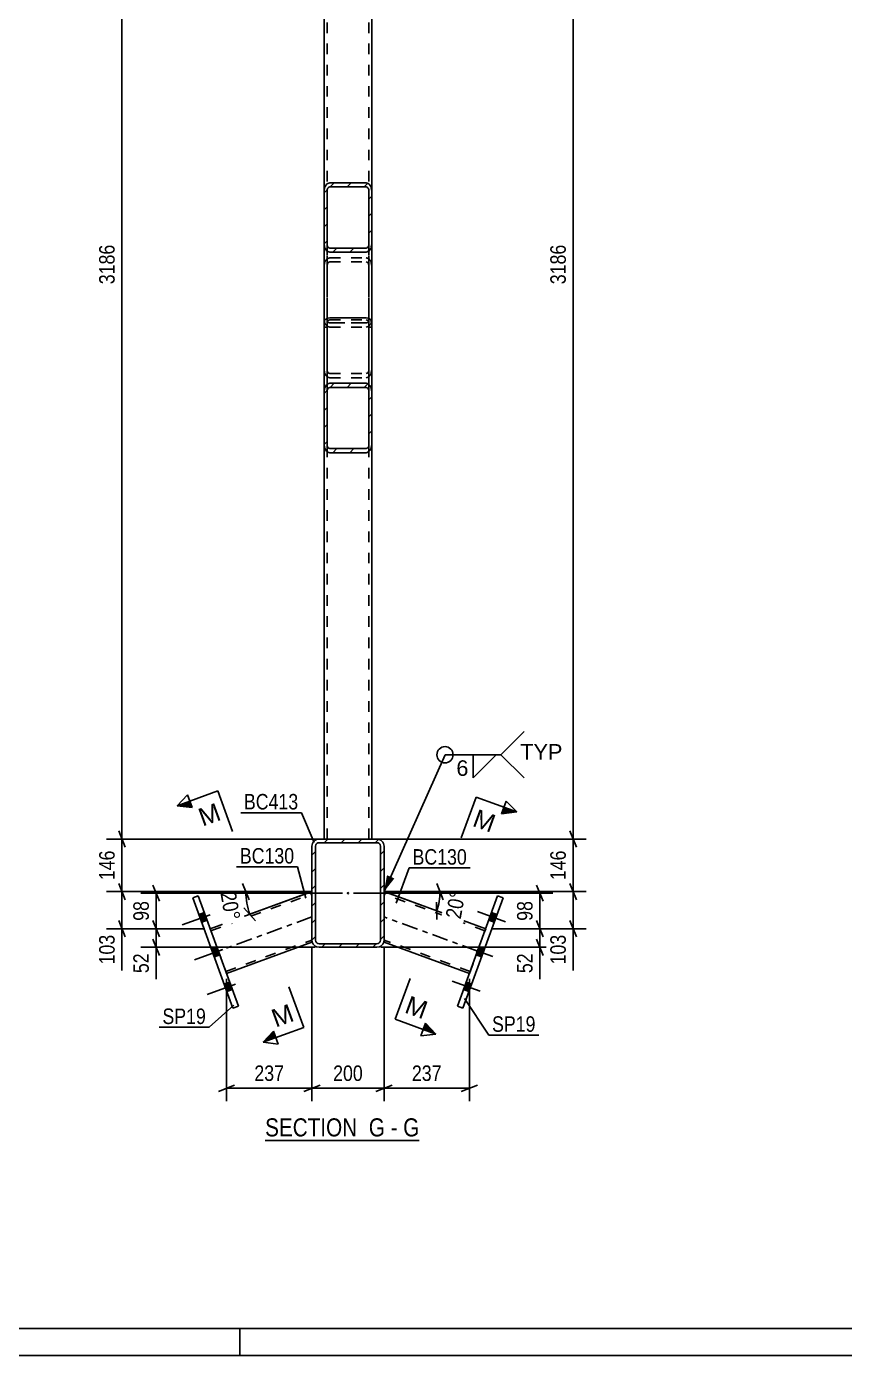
# Model space of a CAD drawing. Header units: millimetres. Extents: x -178 to 1011, y -683 to 158.
# Drawn here: x 341.6 to 492.8, y -683.1 to -437.5 of the extents above; entities that cross this region are included whole.
import ezdxf

# ---------------------------------------------------------------- set-up
doc = ezdxf.new("R2010")
doc.units = ezdxf.units.MM
doc.linetypes.add('DXK_LINE_DOT2', pattern=[3.9198, 1.9599, -1.9599])
doc.linetypes.add('DXK_LINE_DOT3', pattern=[5.9187, 2.979, -0.9799, 0.9799, -0.9799])
doc.styles.add('Arial', font='ARIAL.TTF', dxfattribs={"height": 0.2})
doc.styles.add('Arial Narrow', font='ARIALN.TTF', dxfattribs={"height": 0.2})

# ---------------------------------------------------------------- blocks, each defined once
blk = doc.blocks.new('Unknown-570387747-18 - 2879')
at = {"color": 6, "linetype": 'Continuous'}
blk.add_line((385.74, -643.35), (414.24, -643.35), dxfattribs=at)
at = {"color": 0, "linetype": 'Continuous'}
blk.add_wipeout([(403.85, -642.6), (403.85, -639.1), (385.74, -639.1), (385.74, -642.6)], dxfattribs=at)
at = {"color": 7, "linetype": 'Continuous', "style": 'Arial Narrow'}
blk.add_text('SECTION ', height=3.34, dxfattribs=at).set_placement((385.74, -642.6))
at = {"color": 0, "linetype": 'Continuous'}
blk.add_wipeout([(407.88, -642.6), (407.88, -639.1), (404.9, -639.1), (404.9, -642.6)], dxfattribs=at)
at = {"color": 7, "linetype": 'Continuous', "style": 'Arial Narrow'}
blk.add_text('G', height=3.34, dxfattribs=at).set_placement((404.9, -642.6))
at = {"color": 0, "linetype": 'Continuous'}
blk.add_wipeout([(410.21, -642.6), (410.21, -639.1), (408.93, -639.1), (408.93, -642.6)], dxfattribs=at)
blk.add_wipeout([(414.24, -642.6), (414.24, -639.1), (411.26, -639.1), (411.26, -642.6)], dxfattribs=at)
at = {"color": 7, "linetype": 'Continuous', "style": 'Arial Narrow'}
for s, p in [('G', (411.26, -642.6)), ('-', (408.93, -642.6))]:
    blk.add_text(s, height=3.34, dxfattribs=at).set_placement(p)
blk = doc.blocks.new('Unknown-570387747-1163')
at = {"color": 5, "linetype": 'Continuous'}
for p, q in [((-172.96, -678.07), (1006.04, -678.07)), ((381.04, -683.07), (381.04, -678.07)), ((-177.96, -683.07), (1011.04, -683.07))]:
    blk.add_line(p, q, dxfattribs=at)
blk = doc.blocks.new('Part-570387747-2903 - 2879')
at = {"color": 2, "linetype": 'Continuous'}
for p, q in [((372.39, -598.53), (373.39, -598.16)), ((372.39, -598.53), (379.8, -618.89)), ((380.8, -618.52), (373.39, -598.16)), ((379.8, -618.89), (380.8, -618.52))]:
    blk.add_line(p, q, dxfattribs=at)
blk = doc.blocks.new('Part-570387747-2905 - 2879')
at = {"linetype": 'Continuous'}
h = blk.add_hatch(dxfattribs=at)
h.set_pattern_fill('', scale=0.7, style=0, pattern_type=0)
h.set_pattern_definition([(45, (396.654, -477.6487), (-1.57154, 1.57154), [])])
h.paths.add_polyline_path([(396.65, -467.92), (396.65, -477.65), (396.74, -478.24), (396.97, -478.75), (397.31, -479.09), (397.72, -479.21), (404.39, -479.21), (404.8, -479.09), (405.14, -478.75), (405.37, -478.24), (405.45, -477.65), (405.45, -467.92), (405.37, -467.32), (405.14, -466.82), (404.8, -466.48), (404.39, -466.36), (397.72, -466.36), (397.31, -466.48), (396.97, -466.82), (396.74, -467.32)])
h.paths.add_polyline_path([(397.34, -467.37), (397.52, -467.2), (397.72, -467.14), (404.39, -467.14), (404.59, -467.2), (404.76, -467.37), (404.88, -467.62), (404.92, -467.92), (404.92, -477.65), (404.88, -477.95), (404.76, -478.2), (404.59, -478.37), (404.39, -478.43), (397.72, -478.43), (397.52, -478.37), (397.34, -478.2), (397.23, -477.95), (397.19, -477.65), (397.19, -467.92), (397.23, -467.62)])
at = {"color": 2, "linetype": 'Continuous'}
for p, q in [((397.72, -466.36), (397.31, -466.48)), ((397.72, -466.36), (404.39, -466.36)), ((404.8, -466.48), (404.39, -466.36)), ((396.74, -467.32), (396.65, -467.92)), ((396.65, -477.65), (396.65, -467.92)), ((397.19, -467.92), (397.23, -467.62)), ((397.19, -477.65), (397.19, -467.92)), ((397.52, -467.2), (397.72, -467.14)), ((397.72, -467.14), (404.39, -467.14)), ((404.39, -467.14), (404.59, -467.2)), ((404.88, -467.62), (404.92, -467.92)), ((404.92, -477.65), (404.92, -467.92)), ((405.45, -467.92), (405.37, -467.32)), ((405.45, -477.65), (405.45, -467.92)), ((396.65, -491.51), (396.65, -477.65)), ((396.65, -477.65), (396.74, -478.24)), ((397.23, -477.95), (397.19, -477.65)), ((397.72, -478.43), (397.52, -478.37)), ((397.72, -478.43), (404.39, -478.43)), ((404.59, -478.37), (404.39, -478.43)), ((404.92, -477.65), (404.88, -477.95)), ((405.37, -478.24), (405.45, -477.65)), ((405.45, -491.51), (405.45, -477.65)), ((397.31, -479.09), (397.72, -479.21)), ((397.72, -479.21), (404.39, -479.21)), ((404.39, -479.21), (404.8, -479.09)), ((396.71, -491.9), (396.65, -491.51)), ((405.45, -491.51), (405.4, -491.9))]:
    blk.add_line(p, q, dxfattribs=at)
at = {"color": 7, "linetype": 'DXK_LINE_DOT2'}
for p, q in [((396.65, -477.65), (396.65, -467.92)), ((397.19, -491.51), (397.19, -467.92)), ((404.92, -491.51), (404.92, -467.92)), ((405.45, -477.65), (405.45, -467.92)), ((396.65, -481.77), (396.74, -481.18)), ((397.31, -480.34), (397.72, -480.22)), ((397.72, -481), (397.52, -481.06)), ((397.72, -480.22), (404.39, -480.22)), ((397.72, -481), (404.39, -481)), ((404.39, -480.22), (404.8, -480.34)), ((404.59, -481.06), (404.39, -481)), ((405.37, -481.18), (405.45, -481.77)), ((397.23, -481.48), (397.19, -481.77)), ((404.92, -481.77), (404.88, -481.48)), ((396.74, -492.1), (396.71, -491.9)), ((397.19, -491.51), (397.23, -491.8)), ((397.72, -493.06), (397.31, -492.94)), ((397.52, -492.23), (397.72, -492.28)), ((397.72, -492.28), (404.39, -492.28)), ((397.72, -493.06), (404.39, -493.06)), ((404.39, -492.28), (404.59, -492.23)), ((404.8, -492.94), (404.39, -493.06)), ((404.88, -491.8), (404.92, -491.51)), ((405.4, -491.9), (405.37, -492.1))]:
    blk.add_line(p, q, dxfattribs=at)
at = {"color": 2, "linetype": 'Continuous'}
for centre, radius, start, end in [((398.11, -467.65), 1.42, 124.4664, 166.7051), ((403.99, -467.65), 1.42, 13.2949, 55.5336), ((397.92, -467.78), 0.709, 124.4664, 166.7051), ((404.19, -467.78), 0.709, 13.2949, 55.5336), ((398.11, -477.92), 1.42, 193.2949, 235.5336), ((397.92, -477.78), 0.709, 193.2949, 235.5336), ((404.19, -477.78), 0.709, 304.4664, 346.7051), ((403.99, -477.92), 1.42, 304.4664, 346.7051)]:
    blk.add_arc(centre, radius, start, end, dxfattribs=at)
at = {"color": 7, "linetype": 'DXK_LINE_DOT2'}
for centre, radius, start, end in [((398.11, -481.5), 1.42, 124.4664, 166.7051), ((397.92, -481.64), 0.709, 124.4664, 166.7051), ((404.19, -481.64), 0.709, 13.2949, 55.5336), ((403.99, -481.5), 1.42, 13.2949, 55.5336), ((398.11, -491.78), 1.42, 193.2949, 235.5336), ((397.92, -491.64), 0.709, 193.2949, 235.5336), ((404.19, -491.64), 0.709, 304.4664, 346.7051), ((403.99, -491.78), 1.42, 304.4664, 346.7051)]:
    blk.add_arc(centre, radius, start, end, dxfattribs=at)
blk = doc.blocks.new('Part-570387747-2946 - 2879')
at = {"linetype": 'Continuous'}
h = blk.add_hatch(dxfattribs=at)
h.set_pattern_fill('', scale=0.7, style=0, pattern_type=0)
h.set_pattern_definition([(45, (394.3874, -606.3191), (-1.57154, 1.57154), [])])
h.paths.add_polyline_path([(394.39, -588.99), (394.39, -606.32), (394.49, -606.83), (394.78, -607.26), (395.21, -607.55), (395.72, -607.65), (406.39, -607.65), (406.9, -607.55), (407.33, -607.26), (407.62, -606.83), (407.72, -606.32), (407.72, -588.99), (407.62, -588.48), (407.33, -588.04), (406.9, -587.75), (406.39, -587.65), (395.72, -587.65), (395.21, -587.75), (394.78, -588.04), (394.49, -588.48)])
h.paths.add_polyline_path([(395.25, -588.51), (395.47, -588.37), (395.72, -588.32), (406.39, -588.32), (406.64, -588.37), (406.86, -588.51), (407, -588.73), (407.05, -588.99), (407.05, -606.32), (407, -606.57), (406.86, -606.79), (406.64, -606.94), (406.39, -606.99), (395.72, -606.99), (395.47, -606.94), (395.25, -606.79), (395.1, -606.57), (395.05, -606.32), (395.05, -588.99), (395.1, -588.73)])
blk.add_hatch(color=30, dxfattribs=at).paths.add_polyline_path([(401.05, -597.75, -1), (401.05, -597.55, -1)])
at = {"color": 2, "linetype": 'Continuous'}
for p, q in [((394.49, -588.48), (394.39, -588.99)), ((394.39, -606.32), (394.39, -588.99)), ((395.05, -588.99), (395.1, -588.73)), ((395.05, -606.32), (395.05, -588.99)), ((395.72, -587.65), (395.21, -587.75)), ((395.47, -588.37), (395.72, -588.32)), ((395.72, -587.65), (406.39, -587.65)), ((395.72, -588.32), (406.39, -588.32)), ((406.9, -587.75), (406.39, -587.65)), ((406.39, -588.32), (406.64, -588.37)), ((407, -588.73), (407.05, -588.99)), ((407.05, -606.32), (407.05, -588.99)), ((407.72, -588.99), (407.62, -588.48)), ((407.72, -606.32), (407.72, -588.99)), ((394.39, -606.32), (394.49, -606.83)), ((395.1, -606.57), (395.05, -606.32)), ((407.05, -606.32), (407, -606.57)), ((407.62, -606.83), (407.72, -606.32)), ((395.21, -607.55), (395.72, -607.65)), ((395.72, -606.99), (395.47, -606.94)), ((395.72, -606.99), (406.39, -606.99)), ((395.72, -607.65), (406.39, -607.65)), ((406.64, -606.94), (406.39, -606.99)), ((406.39, -607.65), (406.9, -607.55))]:
    blk.add_line(p, q, dxfattribs=at)
at = {"color": 7, "linetype": 'DXK_LINE_DOT3'}
blk.add_line((401.05, -597.65), (401.05, -597.65), dxfattribs=at)
at = {"color": 30, "linetype": 'DXK_LINE_DOT3'}
blk.add_line((401.05, -597.65), (401.05, -597.65), dxfattribs=at)
at = {"color": 30, "linetype": 'Continuous'}
blk.add_circle((401.05, -597.65), 0.1, dxfattribs=at)
at = {"color": 2, "linetype": 'Continuous'}
for centre, radius, start, end in [((395.72, -588.99), 1.33, 112.5, 157.5), ((395.72, -588.99), 0.667, 112.5, 157.5), ((406.39, -588.99), 0.667, 22.5, 67.5), ((406.39, -588.99), 1.33, 22.5, 67.5), ((395.72, -606.32), 1.33, 202.5, 247.5), ((395.72, -606.32), 0.667, 202.5, 247.5), ((406.39, -606.32), 0.667, 292.5, 337.5), ((406.39, -606.32), 1.33, 292.5, 337.5)]:
    blk.add_arc(centre, radius, start, end, dxfattribs=at)
blk = doc.blocks.new('Part-570387747-2965 - 2879')
at = {"color": 7, "linetype": 'DXK_LINE_DOT2'}
for p, q in [((396.65, -491.51), (396.65, -470.88)), ((397.19, -491.51), (397.19, -470.88)), ((404.92, -491.51), (404.92, -470.88)), ((405.45, -491.51), (405.45, -470.88)), ((396.74, -481.18), (396.65, -481.77)), ((397.52, -480.28), (397.31, -480.34)), ((397.72, -480.22), (397.52, -480.28)), ((397.52, -481.06), (397.72, -481)), ((397.72, -480.22), (404.39, -480.22)), ((397.72, -481), (404.39, -481)), ((404.76, -480.33), (404.39, -480.22)), ((404.39, -481), (404.59, -481.06)), ((404.8, -480.34), (404.76, -480.33)), ((405.45, -481.77), (405.37, -481.18)), ((397.19, -481.77), (397.23, -481.48)), ((404.88, -481.48), (404.92, -481.77)), ((396.65, -491.51), (396.74, -492.1)), ((397.23, -491.8), (397.19, -491.51)), ((397.31, -492.94), (397.52, -493)), ((397.72, -492.28), (397.52, -492.23)), ((397.52, -493), (397.72, -493.06)), ((404.39, -492.28), (397.72, -492.28)), ((397.72, -493.06), (404.39, -493.06)), ((404.59, -492.23), (404.39, -492.28)), ((404.39, -493.06), (404.76, -492.95)), ((404.76, -492.95), (404.8, -492.94)), ((404.92, -491.51), (404.88, -491.8)), ((405.37, -492.1), (405.45, -491.51))]:
    blk.add_line(p, q, dxfattribs=at)
for centre, radius, start, end in [((398.11, -481.5), 1.42, 124.4664, 166.7051), ((397.92, -481.64), 0.709, 124.4664, 166.7051), ((404.19, -481.64), 0.709, 13.2949, 55.5336), ((403.99, -481.5), 1.42, 13.2949, 55.5336), ((398.11, -491.78), 1.42, 193.2949, 235.5336), ((397.92, -491.64), 0.709, 193.2949, 235.5336), ((404.19, -491.64), 0.709, 304.4664, 346.7051), ((403.99, -491.78), 1.42, 304.4664, 346.7051)]:
    blk.add_arc(centre, radius, start, end, dxfattribs=at)
blk = doc.blocks.new('Part-570387747-2966 - 2879')
at = {"color": 7, "linetype": 'DXK_LINE_DOT2'}
for p, q in [((396.74, -491.8), (396.65, -492.1)), ((396.65, -511.76), (396.65, -492.1)), ((396.65, -493.06), (397.19, -493.06)), ((396.97, -491.55), (396.74, -491.8)), ((397.31, -491.38), (396.97, -491.55)), ((397.19, -492.1), (397.23, -491.95)), ((397.19, -511.76), (397.19, -492.1)), ((397.23, -491.95), (397.34, -491.82)), ((397.72, -491.32), (397.31, -491.38)), ((397.34, -491.82), (397.52, -491.74)), ((397.52, -491.74), (397.72, -491.71)), ((397.72, -491.32), (404.39, -491.32)), ((397.72, -491.71), (404.39, -491.71)), ((404.8, -491.38), (404.39, -491.32)), ((404.39, -491.71), (404.59, -491.74)), ((404.59, -491.74), (404.76, -491.82)), ((404.76, -491.82), (404.88, -491.95)), ((405.14, -491.55), (404.8, -491.38)), ((404.88, -491.95), (404.92, -492.1)), ((404.92, -511.76), (404.92, -492.1)), ((405.45, -493.06), (404.92, -493.06)), ((405.37, -491.8), (405.14, -491.55)), ((405.45, -492.1), (405.37, -491.8)), ((405.45, -511.76), (405.45, -492.1)), ((396.65, -500.86), (396.74, -501.46)), ((397.23, -501.16), (397.19, -500.86)), ((404.92, -500.86), (404.88, -501.16)), ((405.37, -501.46), (405.45, -500.86)), ((397.31, -502.3), (397.52, -502.36)), ((397.72, -501.64), (397.52, -501.58)), ((397.52, -502.36), (397.72, -502.42)), ((397.72, -501.64), (404.39, -501.64)), ((397.72, -502.42), (404.39, -502.42)), ((404.59, -501.58), (404.39, -501.64)), ((404.39, -502.42), (404.76, -502.31)), ((404.76, -502.31), (404.8, -502.3))]:
    blk.add_line(p, q, dxfattribs=at)
for centre, radius, start, end in [((398.11, -501.13), 1.42, 193.2949, 235.5336), ((397.92, -501), 0.709, 193.2949, 235.5336), ((404.19, -501), 0.709, 304.4664, 346.7051), ((403.99, -501.13), 1.42, 304.4664, 346.7051)]:
    blk.add_arc(centre, radius, start, end, dxfattribs=at)
blk = doc.blocks.new('Part-570387747-3128 - 2879')
at = {"color": 2, "linetype": 'Continuous'}
for p, q in [((396.65, -467.92), (396.65, -394.99)), ((405.45, -467.92), (405.45, -394.99)), ((396.65, -492.1), (396.65, -491.51)), ((405.45, -492.1), (405.45, -491.51)), ((396.65, -587.65), (396.65, -514.72)), ((405.45, -587.65), (405.45, -514.72))]:
    blk.add_line(p, q, dxfattribs=at)
at = {"color": 7, "linetype": 'DXK_LINE_DOT2'}
for p, q in [((396.65, -394.99), (405.45, -394.99)), ((397.19, -587.65), (397.19, -394.99)), ((404.92, -587.65), (404.92, -394.99)), ((396.65, -491.51), (396.65, -467.92)), ((405.45, -491.51), (405.45, -467.92)), ((396.65, -514.72), (396.65, -492.1)), ((405.45, -514.72), (405.45, -492.1)), ((396.65, -587.65), (405.45, -587.65))]:
    blk.add_line(p, q, dxfattribs=at)
blk = doc.blocks.new('Part-570387747-2981 - 2879')
at = {"linetype": 'Continuous'}
h = blk.add_hatch(dxfattribs=at)
h.set_pattern_fill('', scale=0.7, style=0, pattern_type=0)
h.set_pattern_definition([(45, (396.654, -514.721), (-1.57154, 1.57154), [])])
h.paths.add_polyline_path([(396.65, -504.99), (396.65, -514.72), (396.74, -515.32), (396.97, -515.82), (397.31, -516.16), (397.72, -516.28), (404.39, -516.28), (404.8, -516.16), (405.14, -515.82), (405.37, -515.32), (405.45, -514.72), (405.45, -504.99), (405.37, -504.39), (405.14, -503.89), (404.8, -503.55), (404.39, -503.43), (397.72, -503.43), (397.31, -503.55), (396.97, -503.89), (396.74, -504.39)])
h.paths.add_polyline_path([(397.34, -504.44), (397.52, -504.27), (397.72, -504.21), (404.39, -504.21), (404.59, -504.27), (404.76, -504.44), (404.88, -504.69), (404.92, -504.99), (404.92, -514.72), (404.88, -515.02), (404.76, -515.27), (404.59, -515.44), (404.39, -515.5), (397.72, -515.5), (397.52, -515.44), (397.34, -515.27), (397.23, -515.02), (397.19, -514.72), (397.19, -504.99), (397.23, -504.69)])
at = {"color": 2, "linetype": 'Continuous'}
for p, q in [((396.65, -492.1), (396.74, -491.8)), ((396.65, -504.99), (396.65, -492.1)), ((396.74, -491.8), (396.97, -491.55)), ((396.97, -491.55), (397.31, -491.38)), ((397.31, -491.38), (397.72, -491.32)), ((397.72, -491.32), (404.39, -491.32)), ((404.39, -491.32), (404.8, -491.38)), ((404.8, -491.38), (405.14, -491.55)), ((405.14, -491.55), (405.37, -491.8)), ((405.37, -491.8), (405.45, -492.1)), ((405.45, -504.99), (405.45, -492.1)), ((396.74, -504.39), (396.65, -504.99)), ((396.65, -514.72), (396.65, -504.99)), ((397.19, -504.99), (397.23, -504.69)), ((397.19, -514.72), (397.19, -504.99)), ((397.72, -503.43), (397.31, -503.55)), ((397.52, -504.27), (397.72, -504.21)), ((397.72, -503.43), (404.39, -503.43)), ((397.72, -504.21), (404.39, -504.21)), ((404.8, -503.55), (404.39, -503.43)), ((404.39, -504.21), (404.59, -504.27)), ((404.88, -504.69), (404.92, -504.99)), ((404.92, -514.72), (404.92, -504.99)), ((405.45, -504.99), (405.37, -504.39)), ((405.45, -514.72), (405.45, -504.99)), ((396.65, -514.72), (396.74, -515.32)), ((397.23, -515.02), (397.19, -514.72)), ((397.72, -515.5), (397.52, -515.44)), ((397.72, -515.5), (404.39, -515.5)), ((404.59, -515.44), (404.39, -515.5)), ((404.92, -514.72), (404.88, -515.02)), ((405.37, -515.32), (405.45, -514.72)), ((397.31, -516.16), (397.72, -516.28)), ((397.72, -516.28), (404.39, -516.28)), ((404.39, -516.28), (404.8, -516.16))]:
    blk.add_line(p, q, dxfattribs=at)
at = {"color": 7, "linetype": 'DXK_LINE_DOT2'}
for p, q in [((396.65, -493.06), (397.19, -493.06)), ((397.23, -491.95), (397.19, -492.1)), ((397.19, -514.72), (397.19, -492.1)), ((397.34, -491.82), (397.23, -491.95)), ((397.52, -491.74), (397.34, -491.82)), ((397.72, -491.71), (397.52, -491.74)), ((397.72, -491.71), (404.39, -491.71)), ((404.59, -491.74), (404.39, -491.71)), ((404.76, -491.82), (404.59, -491.74)), ((404.88, -491.95), (404.76, -491.82)), ((404.92, -492.1), (404.88, -491.95)), ((404.92, -514.72), (404.92, -492.1)), ((404.92, -493.06), (405.45, -493.06)), ((396.74, -501.46), (396.65, -500.86)), ((397.19, -500.86), (397.23, -501.16)), ((404.88, -501.16), (404.92, -500.86)), ((405.45, -500.86), (405.37, -501.46)), ((397.72, -502.42), (397.31, -502.3)), ((397.52, -501.58), (397.72, -501.64)), ((397.72, -501.64), (404.39, -501.64)), ((397.72, -502.42), (404.39, -502.42)), ((404.39, -501.64), (404.59, -501.58)), ((404.8, -502.3), (404.39, -502.42)), ((396.65, -514.72), (396.65, -504.99)), ((405.45, -514.72), (405.45, -504.99))]:
    blk.add_line(p, q, dxfattribs=at)
for centre, radius, start, end in [((398.11, -501.13), 1.42, 193.2949, 235.5336), ((397.92, -501), 0.709, 193.2949, 235.5336), ((404.19, -501), 0.709, 304.4664, 346.7051), ((403.99, -501.13), 1.42, 304.4664, 346.7051)]:
    blk.add_arc(centre, radius, start, end, dxfattribs=at)
at = {"color": 2, "linetype": 'Continuous'}
for centre, radius, start, end in [((398.11, -504.72), 1.42, 124.4664, 166.7051), ((397.92, -504.85), 0.709, 124.4664, 166.7051), ((404.19, -504.85), 0.709, 13.2949, 55.5336), ((403.99, -504.72), 1.42, 13.2949, 55.5336), ((398.11, -514.99), 1.42, 193.2949, 235.5336), ((397.92, -514.86), 0.709, 193.2949, 235.5336), ((404.19, -514.86), 0.709, 304.4664, 346.7051), ((403.99, -514.99), 1.42, 304.4664, 346.7051)]:
    blk.add_arc(centre, radius, start, end, dxfattribs=at)
blk = doc.blocks.new('Part-570387747-3094 - 2879')
at = {"color": 2, "linetype": 'Continuous'}
for p, q in [((421.3, -618.52), (428.71, -598.16)), ((422.31, -618.89), (429.72, -598.53)), ((429.72, -598.53), (428.71, -598.16)), ((422.31, -618.89), (421.3, -618.52))]:
    blk.add_line(p, q, dxfattribs=at)
blk = doc.blocks.new('Part-570387747-3068 - 2879')
at = {"color": 2, "linetype": 'Continuous'}
for p, q in [((375.59, -604.21), (394.39, -597.37)), ((394.39, -606.73), (394.39, -606.32)), ((378.6, -612.48), (394.39, -606.73))]:
    blk.add_line(p, q, dxfattribs=at)
at = {"color": 7, "linetype": 'DXK_LINE_DOT2'}
for p, q in [((375.73, -604.59), (394.39, -597.79)), ((394.39, -606.32), (394.39, -597.37)), ((375.59, -604.21), (378.6, -612.48)), ((378.47, -612.1), (394.39, -606.31))]:
    blk.add_line(p, q, dxfattribs=at)
at = {"color": 7, "linetype": 'DXK_LINE_DOT3'}
blk.add_line((394.39, -602.05), (377.1, -608.34), dxfattribs=at)
blk = doc.blocks.new('Part-570387747-3073 - 2879')
at = {"color": 2, "linetype": 'Continuous'}
for p, q in [((426.51, -604.21), (407.72, -597.37)), ((407.72, -606.67), (407.72, -606.32)), ((407.72, -606.67), (407.72, -606.73)), ((407.72, -606.73), (423.5, -612.48))]:
    blk.add_line(p, q, dxfattribs=at)
at = {"color": 7, "linetype": 'DXK_LINE_DOT2'}
for p, q in [((407.72, -597.43), (407.72, -597.37)), ((407.72, -606.32), (407.72, -597.37)), ((426.38, -604.59), (407.72, -597.79)), ((423.64, -612.1), (407.72, -606.31)), ((423.5, -612.48), (426.51, -604.21))]:
    blk.add_line(p, q, dxfattribs=at)
at = {"color": 7, "linetype": 'DXK_LINE_DOT3'}
blk.add_line((425.01, -608.34), (407.72, -602.05), dxfattribs=at)
blk = doc.blocks.new('Bolt-570387747-3089 - 2879')
at = {"linetype": 'Continuous'}
for points in [[(375.01, -602.61), (374.51, -601.23), (373.51, -601.6), (374.01, -602.98)], [(375.01, -602.61), (374.51, -601.23), (373.51, -601.6), (374.01, -602.98)], [(375.01, -602.61), (374.51, -601.23), (373.51, -601.6), (374.01, -602.98)], [(377.35, -609.03), (376.85, -607.66), (375.85, -608.02), (376.35, -609.4)], [(377.35, -609.03), (376.85, -607.66), (375.85, -608.02), (376.35, -609.4)], [(379.69, -615.45), (379.18, -614.08), (378.18, -614.44), (378.68, -615.82)], [(379.69, -615.45), (379.18, -614.08), (378.18, -614.44), (378.68, -615.82)], [(379.69, -615.45), (379.18, -614.08), (378.18, -614.44), (378.68, -615.82)]]:
    blk.add_hatch(color=1, dxfattribs=at).paths.add_polyline_path(points)
at = {"color": 1, "linetype": 'Continuous'}
for p, q in [((375.58, -601.63), (370.38, -603.52)), ((375.58, -601.63), (370.38, -603.52)), ((375.58, -601.63), (370.38, -603.52)), ((374.51, -601.23), (373.51, -601.6)), ((374.51, -601.23), (373.51, -601.6)), ((374.51, -601.23), (373.51, -601.6)), ((375.01, -602.61), (374.01, -602.98)), ((375.01, -602.61), (374.01, -602.98)), ((375.01, -602.61), (374.01, -602.98)), ((377.91, -608.05), (372.71, -609.94)), ((377.91, -608.05), (372.71, -609.94)), ((376.85, -607.66), (375.85, -608.02)), ((376.85, -607.66), (375.85, -608.02)), ((377.35, -609.03), (376.35, -609.4)), ((377.35, -609.03), (376.35, -609.4)), ((380.25, -614.47), (375.05, -616.36)), ((380.25, -614.47), (375.05, -616.36)), ((380.25, -614.47), (375.05, -616.36)), ((379.18, -614.08), (378.18, -614.44)), ((379.18, -614.08), (378.18, -614.44)), ((379.18, -614.08), (378.18, -614.44)), ((379.69, -615.45), (378.68, -615.82)), ((379.69, -615.45), (378.68, -615.82)), ((379.69, -615.45), (378.68, -615.82))]:
    blk.add_line(p, q, dxfattribs=at)
blk = doc.blocks.new('Bolt-570387747-3095 - 2879')
at = {"linetype": 'Continuous'}
for points in [[(428.1, -602.98), (428.6, -601.6), (427.6, -601.23), (427.1, -602.61)], [(428.1, -602.98), (428.6, -601.6), (427.6, -601.23), (427.1, -602.61)], [(428.1, -602.98), (428.6, -601.6), (427.6, -601.23), (427.1, -602.61)], [(425.76, -609.4), (426.26, -608.02), (425.26, -607.65), (424.76, -609.03)], [(425.76, -609.4), (426.26, -608.02), (425.26, -607.65), (424.76, -609.03)], [(423.42, -615.82), (423.93, -614.44), (422.92, -614.08), (422.42, -615.45)], [(423.42, -615.82), (423.93, -614.44), (422.92, -614.08), (422.42, -615.45)], [(423.42, -615.82), (423.93, -614.44), (422.92, -614.08), (422.42, -615.45)]]:
    blk.add_hatch(color=1, dxfattribs=at).paths.add_polyline_path(points)
at = {"color": 1, "linetype": 'Continuous'}
for p, q in [((430.17, -602.95), (424.97, -601.06)), ((430.17, -602.95), (424.97, -601.06)), ((430.17, -602.95), (424.97, -601.06)), ((428.6, -601.6), (427.6, -601.23)), ((428.6, -601.6), (427.6, -601.23)), ((428.6, -601.6), (427.6, -601.23)), ((428.1, -602.98), (427.1, -602.61)), ((428.1, -602.98), (427.1, -602.61)), ((428.1, -602.98), (427.1, -602.61)), ((427.83, -609.37), (422.63, -607.48)), ((427.83, -609.37), (422.63, -607.48)), ((426.26, -608.02), (425.26, -607.65)), ((426.26, -608.02), (425.26, -607.65)), ((425.76, -609.4), (424.76, -609.03)), ((425.76, -609.4), (424.76, -609.03)), ((425.49, -615.79), (420.29, -613.9)), ((425.49, -615.79), (420.29, -613.9)), ((425.49, -615.79), (420.29, -613.9)), ((423.42, -615.82), (422.42, -615.45)), ((423.42, -615.82), (422.42, -615.45)), ((423.42, -615.82), (422.42, -615.45)), ((423.93, -614.44), (422.92, -614.08)), ((423.93, -614.44), (422.92, -614.08)), ((423.93, -614.44), (422.92, -614.08))]:
    blk.add_line(p, q, dxfattribs=at)
blk = doc.blocks.new('StraightDimension-570387747-3521 - 2879')
at = {"color": 7, "linetype": 'Continuous'}
for p, q in [((358.67, -595.87), (359.87, -598.87)), ((393.39, -597.37), (356.42, -597.37)), ((359.27, -604.21), (359.27, -597.37)), ((359.87, -605.71), (358.67, -602.71)), ((374.59, -604.21), (356.42, -604.21))]:
    blk.add_line(p, q, dxfattribs=at)
at = {"color": 0}
blk.add_wipeout([(358.52, -604.73), (354.32, -604.73), (354.32, -611.42), (358.52, -611.42)], dxfattribs=at)
at = {"color": 7, "linetype": 'Continuous'}
blk.add_line((359.27, -604.21), (359.27, -611.94), dxfattribs=at)
blk.add_line((359.27, -604.21), (359.27, -611.94), dxfattribs=at)
at = {"color": 3, "style": 'Arial Narrow'}
blk.add_text('103', height=2.863, rotation=90.0002, dxfattribs=at).set_placement((357.92, -610.82))
blk = doc.blocks.new('AngleDimension-570387747-3294 - 2879')
at = {"color": 7, "linetype": 'Continuous'}
for p, q in [((417.47, -595.87), (418.67, -598.87)), ((418.07, -597.37), (407.72, -597.37)), ((417.45, -600.91), (407.72, -597.37)), ((408.66, -597.71), (417.45, -600.91)), ((417.5, -602.52), (417.4, -599.29))]:
    blk.add_line(p, q, dxfattribs=at)
blk.add_arc((407.72, -597.37), 10.35, 340.0001, 0, dxfattribs=at)
at = {"color": 0}
blk.add_wipeout([(423.5, -596.87), (419.36, -596.14), (418.24, -602.5), (422.37, -603.23)], dxfattribs=at)
at = {"color": 3, "style": 'Arial Narrow'}
blk.add_text('20°', height=2.863, rotation=80.0021, dxfattribs=at).set_placement((421.89, -602.54))
blk = doc.blocks.new('AngleDimension-570387747-3309 - 2879')
at = {"color": 7, "linetype": 'Continuous'}
for p, q in [((381.57, -595.87), (382.77, -598.87)), ((382.17, -597.37), (394.39, -597.37)), ((382.91, -601.55), (394.39, -597.37)), ((393.45, -597.71), (382.91, -601.55)), ((383.99, -602.75), (381.83, -600.34))]:
    blk.add_line(p, q, dxfattribs=at)
blk.add_arc((394.39, -597.37), 12.21, 180, 200, dxfattribs=at)
at = {"color": 0}
blk.add_wipeout([(377.9, -603.56), (382.03, -602.83), (380.91, -596.47), (376.78, -597.2)], dxfattribs=at)
at = {"color": 3, "style": 'Arial Narrow'}
blk.add_text('20°', height=2.863, rotation=-80.0021, dxfattribs=at).set_placement((377.47, -597.68))
blk = doc.blocks.new('StraightDimension-570387747-3323 - 2879')
at = {"color": 7, "linetype": 'Continuous'}
for p, q in [((435.92, -602.71), (437.12, -605.71)), ((427.51, -604.21), (438.92, -604.21)), ((437.12, -609.15), (435.92, -606.15)), ((436.52, -607.65), (436.52, -604.21)), ((407.12, -607.65), (438.92, -607.65))]:
    blk.add_line(p, q, dxfattribs=at)
at = {"color": 0}
blk.add_wipeout([(435.77, -608.18), (431.57, -608.18), (431.57, -613.03), (435.77, -613.03)], dxfattribs=at)
at = {"color": 7, "linetype": 'Continuous'}
blk.add_line((436.52, -607.65), (436.52, -613.56), dxfattribs=at)
blk.add_line((436.52, -607.65), (436.52, -613.56), dxfattribs=at)
at = {"color": 3, "style": 'Arial Narrow'}
blk.add_text('52', height=2.863, rotation=90.0002, dxfattribs=at).set_placement((435.17, -612.43))
blk = doc.blocks.new('StraightDimension-570387747-3333 - 2879')
at = {"color": 7, "linetype": 'Continuous'}
for p, q in [((435.92, -596.15), (437.12, -599.15)), ((402.05, -597.65), (438.92, -597.65)), ((436.52, -604.21), (436.52, -597.65)), ((437.12, -605.71), (435.92, -602.71)), ((427.51, -604.21), (438.92, -604.21))]:
    blk.add_line(p, q, dxfattribs=at)
at = {"color": 0}
blk.add_wipeout([(435.77, -598.5), (431.57, -598.5), (431.57, -603.36), (435.77, -603.36)], dxfattribs=at)
at = {"color": 3, "style": 'Arial Narrow'}
blk.add_text('98', height=2.863, rotation=90.0002, dxfattribs=at).set_placement((435.17, -602.76))
blk = doc.blocks.new('StraightDimension-570387747-3351 - 2879')
at = {"color": 7, "linetype": 'Continuous'}
for p, q in [((364.99, -602.71), (366.19, -605.71)), ((374.59, -604.21), (362.74, -604.21)), ((366.19, -609.15), (364.99, -606.15)), ((365.59, -607.65), (365.59, -604.21)), ((394.99, -607.65), (362.74, -607.65))]:
    blk.add_line(p, q, dxfattribs=at)
at = {"color": 0}
blk.add_wipeout([(364.84, -608.18), (360.64, -608.18), (360.64, -613.03), (364.84, -613.03)], dxfattribs=at)
at = {"color": 7, "linetype": 'Continuous'}
blk.add_line((365.59, -607.65), (365.59, -613.56), dxfattribs=at)
blk.add_line((365.59, -607.65), (365.59, -613.56), dxfattribs=at)
at = {"color": 3, "style": 'Arial Narrow'}
blk.add_text('52', height=2.863, rotation=90.0002, dxfattribs=at).set_placement((364.24, -612.43))
blk = doc.blocks.new('StraightDimension-570387747-3361 - 2879')
at = {"color": 7, "linetype": 'Continuous'}
for p, q in [((364.99, -596.15), (366.19, -599.15)), ((400.05, -597.65), (362.74, -597.65)), ((365.59, -604.21), (365.59, -597.65)), ((366.19, -605.71), (364.99, -602.71)), ((374.59, -604.21), (362.74, -604.21))]:
    blk.add_line(p, q, dxfattribs=at)
at = {"color": 0}
blk.add_wipeout([(364.84, -598.5), (360.64, -598.5), (360.64, -603.36), (364.84, -603.36)], dxfattribs=at)
at = {"color": 3, "style": 'Arial Narrow'}
blk.add_text('98', height=2.863, rotation=90.0002, dxfattribs=at).set_placement((364.24, -602.76))
blk = doc.blocks.new('StraightDimension-570387747-3495 - 2879')
at = {"color": 7, "linetype": 'Continuous'}
for p, q in [((393.39, -375.28), (356.42, -375.28)), ((359.87, -376.78), (358.67, -373.78)), ((359.27, -587.65), (359.27, -375.28)), ((358.67, -586.15), (359.87, -589.15)), ((395.65, -587.65), (356.42, -587.65))]:
    blk.add_line(p, q, dxfattribs=at)
at = {"color": 0}
blk.add_wipeout([(358.52, -477.21), (354.32, -477.21), (354.32, -485.72), (358.52, -485.72)], dxfattribs=at)
at = {"color": 3, "style": 'Arial Narrow'}
blk.add_text('3186', height=2.863, rotation=90.0002, dxfattribs=at).set_placement((357.92, -485.12))
blk = doc.blocks.new('StraightDimension-570387747-3508 - 2879')
at = {"color": 7, "linetype": 'Continuous'}
for p, q in [((358.67, -586.15), (359.87, -589.15)), ((395.65, -587.65), (356.42, -587.65)), ((359.27, -597.37), (359.27, -587.65)), ((359.87, -598.87), (358.67, -595.87)), ((393.39, -597.37), (356.42, -597.37))]:
    blk.add_line(p, q, dxfattribs=at)
at = {"color": 0}
blk.add_wipeout([(358.52, -589.17), (354.32, -589.17), (354.32, -595.85), (358.52, -595.85)], dxfattribs=at)
at = {"color": 3, "style": 'Arial Narrow'}
blk.add_text('146', height=2.863, rotation=90.0002, dxfattribs=at).set_placement((357.92, -595.25))
blk = doc.blocks.new('StraightDimension-570387747-3535 - 2879')
at = {"color": 7, "linetype": 'Continuous'}
for p, q in [((394.39, -607.73), (394.39, -636.1)), ((378.6, -613.48), (378.6, -636.1)), ((380.1, -633.1), (377.1, -634.3)), ((392.89, -634.3), (395.89, -633.1)), ((378.6, -633.7), (394.39, -633.7))]:
    blk.add_line(p, q, dxfattribs=at)
at = {"color": 0}
blk.add_wipeout([(389.84, -632.95), (389.84, -628.75), (383.15, -628.75), (383.15, -632.95)], dxfattribs=at)
at = {"color": 3, "style": 'Arial Narrow'}
blk.add_text('237', height=2.863, dxfattribs=at).set_placement((383.75, -632.35))
blk = doc.blocks.new('StraightDimension-570387747-3547 - 2879')
at = {"color": 7, "linetype": 'Continuous'}
for p, q in [((394.39, -607.73), (394.39, -636.1)), ((407.72, -607.73), (407.72, -636.1)), ((395.89, -633.1), (392.89, -634.3)), ((406.22, -634.3), (409.22, -633.1)), ((394.39, -633.7), (407.72, -633.7))]:
    blk.add_line(p, q, dxfattribs=at)
at = {"color": 0}
blk.add_wipeout([(404.4, -632.95), (404.4, -628.75), (397.71, -628.75), (397.71, -632.95)], dxfattribs=at)
at = {"color": 3, "style": 'Arial Narrow'}
blk.add_text('200', height=2.863, dxfattribs=at).set_placement((398.31, -632.35))
blk = doc.blocks.new('StraightDimension-570387747-3568 - 2879')
at = {"color": 7, "linetype": 'Continuous'}
for p, q in [((407.72, -607.73), (407.72, -636.1)), ((423.5, -613.48), (423.5, -636.1)), ((409.22, -633.1), (406.22, -634.3)), ((422, -634.3), (425, -633.1)), ((407.72, -633.7), (423.5, -633.7))]:
    blk.add_line(p, q, dxfattribs=at)
at = {"color": 0}
blk.add_wipeout([(418.95, -632.95), (418.95, -628.75), (412.27, -628.75), (412.27, -632.95)], dxfattribs=at)
at = {"color": 3, "style": 'Arial Narrow'}
blk.add_text('237', height=2.863, dxfattribs=at).set_placement((412.87, -632.35))
blk = doc.blocks.new('StraightDimension-570387747-3592 - 2879')
at = {"color": 7, "linetype": 'Continuous'}
for p, q in [((442.07, -586.15), (443.27, -589.15)), ((406.45, -587.65), (445.07, -587.65)), ((442.67, -597.37), (442.67, -587.65)), ((443.27, -598.87), (442.07, -595.87)), ((408.72, -597.37), (445.07, -597.37))]:
    blk.add_line(p, q, dxfattribs=at)
at = {"color": 0}
blk.add_wipeout([(441.92, -589.17), (437.72, -589.17), (437.72, -595.85), (441.92, -595.85)], dxfattribs=at)
at = {"color": 3, "style": 'Arial Narrow'}
blk.add_text('146', height=2.863, rotation=90.0002, dxfattribs=at).set_placement((441.32, -595.25))
blk = doc.blocks.new('StraightDimension-570387747-3602 - 2879')
at = {"color": 7, "linetype": 'Continuous'}
for p, q in [((408.72, -375.28), (445.07, -375.28)), ((443.27, -376.78), (442.07, -373.78)), ((442.67, -587.65), (442.67, -375.28)), ((442.07, -586.15), (443.27, -589.15)), ((406.45, -587.65), (445.07, -587.65))]:
    blk.add_line(p, q, dxfattribs=at)
at = {"color": 0}
blk.add_wipeout([(441.92, -477.21), (437.72, -477.21), (437.72, -485.72), (441.92, -485.72)], dxfattribs=at)
at = {"color": 3, "style": 'Arial Narrow'}
blk.add_text('3186', height=2.863, rotation=90.0002, dxfattribs=at).set_placement((441.32, -485.12))
blk = doc.blocks.new('StraightDimension-570387747-3615 - 2879')
at = {"color": 7, "linetype": 'Continuous'}
for p, q in [((442.07, -595.87), (443.27, -598.87)), ((408.72, -597.37), (445.07, -597.37)), ((442.67, -604.21), (442.67, -597.37)), ((443.27, -605.71), (442.07, -602.71)), ((427.51, -604.21), (445.07, -604.21))]:
    blk.add_line(p, q, dxfattribs=at)
at = {"color": 0}
blk.add_wipeout([(441.92, -604.73), (437.72, -604.73), (437.72, -611.42), (441.92, -611.42)], dxfattribs=at)
at = {"color": 7, "linetype": 'Continuous'}
blk.add_line((442.67, -604.21), (442.67, -611.94), dxfattribs=at)
blk.add_line((442.67, -604.21), (442.67, -611.94), dxfattribs=at)
at = {"color": 3, "style": 'Arial Narrow'}
blk.add_text('103', height=2.863, rotation=90.0002, dxfattribs=at).set_placement((441.32, -610.82))
blk = doc.blocks.new('Mark-570387747-2899 - 2879')
at = {"color": 0}
blk.add_wipeout([(374.8, -621.83), (374.8, -618.83), (366.76, -618.83), (366.76, -621.83)], dxfattribs=at)
blk.add_wipeout([(374.8, -621.83), (374.8, -618.83), (366.76, -618.83), (366.76, -621.83)], dxfattribs=at)
at = {"color": 30, "linetype": 'Continuous'}
for p in [(379.93, -618.35), (366.16, -622.43)]:
    blk.add_line(p, (375.4, -622.43), dxfattribs=at)
at = {"color": 3, "style": 'Arial Narrow'}
blk.add_text('SP19', height=2.863, dxfattribs=at).set_placement((366.76, -621.83))
blk = doc.blocks.new('Mark-570387747-2942 - 2879')
at = {"color": 0}
blk.add_wipeout([(391.87, -582.18), (391.87, -579.18), (381.82, -579.18), (381.82, -582.18)], dxfattribs=at)
blk.add_wipeout([(391.87, -582.18), (391.87, -579.18), (381.82, -579.18), (381.82, -582.18)], dxfattribs=at)
at = {"color": 30, "linetype": 'Continuous'}
for p in [(381.22, -582.78), (394.8, -588.26)]:
    blk.add_line(p, (392.47, -582.78), dxfattribs=at)
at = {"color": 3, "style": 'Arial Narrow'}
blk.add_text('BC413', height=2.863, dxfattribs=at).set_placement((381.82, -582.18))
blk = doc.blocks.new('Mark-570387747-3064 - 2879')
at = {"color": 0}
blk.add_wipeout([(391.12, -592.18), (391.12, -589.18), (381.07, -589.18), (381.07, -592.18)], dxfattribs=at)
blk.add_wipeout([(391.12, -592.18), (391.12, -589.18), (381.07, -589.18), (381.07, -592.18)], dxfattribs=at)
at = {"color": 30, "linetype": 'Continuous'}
for p in [(380.47, -592.78), (393.29, -598.59)]:
    blk.add_line(p, (391.72, -592.78), dxfattribs=at)
at = {"color": 3, "style": 'Arial Narrow'}
blk.add_text('BC130', height=2.863, dxfattribs=at).set_placement((381.07, -592.18))
blk = doc.blocks.new('SectionMark-570387747-3631 - 2879')
at = {"color": 6, "linetype": 'Continuous'}
for p, q in [((369.45, -581.49), (371.38, -579.46)), ((388.14, -625.53), (385.37, -625.21))]:
    blk.add_line(p, q, dxfattribs=at)
at = {"color": 0, "linetype": 'Continuous'}
for points in [[(377.83, -584.03), (376.63, -580.74), (372.98, -582.07), (374.18, -585.36)], [(391.35, -621.17), (390.15, -617.89), (386.5, -619.21), (387.69, -622.5)]]:
    blk.add_wipeout(points, dxfattribs=at)
at = {"linetype": 'Continuous'}
for points in [[(371.8, -580.64), (372.23, -581.81), (369.45, -581.49)], [(387.29, -623.18), (387.72, -624.36), (385.37, -625.21)]]:
    blk.add_hatch(color=6, dxfattribs=at).paths.add_polyline_path(points)
at = {"color": 6, "linetype": 'Continuous'}
for p, q in [((376.97, -578.76), (369.45, -581.49)), ((372.23, -581.81), (371.38, -579.46)), ((376.97, -578.76), (379.71, -586.28)), ((369.45, -581.49), (372.23, -581.81)), ((392.88, -622.48), (390.15, -614.96)), ((392.88, -622.48), (385.37, -625.21)), ((385.37, -625.21), (387.29, -623.18)), ((387.29, -623.18), (388.14, -625.53))]:
    blk.add_line(p, q, dxfattribs=at)
at = {"color": 3, "linetype": 'Continuous', "style": 'Arial'}
for p in [(374.18, -585.36), (387.69, -622.5)]:
    blk.add_text('M', height=3.34, rotation=20.002, dxfattribs=at).set_placement(p)
blk = doc.blocks.new('Mark-570387747-3069 - 2879')
at = {"color": 0}
blk.add_wipeout([(423.04, -592.38), (423.04, -589.38), (412.99, -589.38), (412.99, -592.38)], dxfattribs=at)
blk.add_wipeout([(423.04, -592.38), (423.04, -589.38), (412.99, -589.38), (412.99, -592.38)], dxfattribs=at)
at = {"color": 30, "linetype": 'Continuous'}
for p, q in [((409.97, -599.47), (412.39, -592.98)), ((412.39, -592.98), (423.64, -592.98))]:
    blk.add_line(p, q, dxfattribs=at)
at = {"color": 3, "style": 'Arial Narrow'}
blk.add_text('BC130', height=2.863, dxfattribs=at).set_placement((412.99, -592.38))
blk = doc.blocks.new('Mark-570387747-3090 - 2879')
at = {"color": 0}
blk.add_wipeout([(435.73, -623.27), (435.73, -620.27), (427.69, -620.27), (427.69, -623.27)], dxfattribs=at)
blk.add_wipeout([(435.73, -623.27), (435.73, -620.27), (427.69, -620.27), (427.69, -623.27)], dxfattribs=at)
at = {"color": 30, "linetype": 'Continuous'}
for p, q in [((422.57, -617.09), (427.09, -623.87)), ((427.09, -623.87), (436.33, -623.87))]:
    blk.add_line(p, q, dxfattribs=at)
at = {"color": 3, "style": 'Arial Narrow'}
blk.add_text('SP19', height=2.863, dxfattribs=at).set_placement((427.69, -623.27))
blk = doc.blocks.new('SectionMark-570387747-3627 - 2879')
at = {"color": 6, "linetype": 'Continuous'}
for p, q in [((430.32, -580.62), (432.24, -582.65)), ((417.3, -623.69), (414.52, -624.01))]:
    blk.add_line(p, q, dxfattribs=at)
at = {"color": 0, "linetype": 'Continuous'}
for points in [[(427.52, -586.51), (428.71, -583.23), (425.06, -581.9), (423.87, -585.18)], [(414.97, -620.98), (416.17, -617.7), (412.52, -616.37), (411.32, -619.66)]]:
    blk.add_wipeout(points, dxfattribs=at)
at = {"linetype": 'Continuous'}
for points in [[(429.46, -582.96), (429.89, -581.79), (432.24, -582.65)], [(414.95, -622.84), (415.38, -621.66), (417.3, -623.69)]]:
    blk.add_hatch(color=6, dxfattribs=at).paths.add_polyline_path(points)
at = {"color": 6, "linetype": 'Continuous'}
for p, q in [((424.72, -579.91), (421.99, -587.43)), ((424.72, -579.91), (432.24, -582.65)), ((429.46, -582.96), (430.32, -580.62)), ((432.24, -582.65), (429.46, -582.96)), ((409.78, -620.96), (412.52, -613.44)), ((409.78, -620.96), (417.3, -623.69)), ((415.38, -621.66), (414.52, -624.01)), ((417.3, -623.69), (415.38, -621.66))]:
    blk.add_line(p, q, dxfattribs=at)
at = {"color": 3, "linetype": 'Continuous', "style": 'Arial'}
for p in [(423.87, -585.18), (411.32, -619.66)]:
    blk.add_text('M', height=3.34, rotation=-20.002, dxfattribs=at).set_placement(p)
blk = doc.blocks.new('WeldMark-570387747-3633 - 2879')
at = {"linetype": 'Continuous'}
blk.add_hatch(color=30, dxfattribs=at).paths.add_polyline_path([(409.63, -594.93), (407.72, -597.37), (408.26, -594.32)])
at = {"color": 3, "linetype": 'Continuous'}
for q in [(433.6, -567.78), (433.6, -576.36)]:
    blk.add_line((429.31, -572.07), q, dxfattribs=at)
at = {"color": 30, "linetype": 'Continuous'}
blk.add_line((407.72, -597.37), (418.99, -572.07), dxfattribs=at)
at = {"color": 3, "linetype": 'Continuous'}
blk.add_arc((418.99, -572.07), 1.5, 90, 270, dxfattribs=at)
at = {"color": 0}
blk.add_wipeout([(423.51, -576.17), (423.51, -572.77), (420.89, -572.77), (420.89, -576.17)], dxfattribs=at)
at = {"color": 30, "linetype": 'Continuous'}
blk.add_line((418.99, -572.07), (429.31, -572.07), dxfattribs=at)
at = {"color": 3, "linetype": 'Continuous'}
for p, q in [((424.17, -572.07), (428.45, -572.07)), ((428.45, -572.07), (424.17, -576.36)), ((424.17, -576.36), (424.17, -572.07))]:
    blk.add_line(p, q, dxfattribs=at)
blk.add_arc((418.99, -572.07), 1.5, 270, 90, dxfattribs=at)
at = {"color": 3, "style": 'Arial'}
blk.add_text('6', height=2.87, dxfattribs=at).set_placement((421.09, -575.97))
at = {"color": 0, "linetype": 'Continuous'}
blk.add_wipeout([(440.69, -572.97), (440.69, -569.97), (432.91, -569.97), (432.91, -572.97)], dxfattribs=at)
blk.add_wipeout([(440.69, -572.97), (440.69, -569.97), (432.91, -569.97), (432.91, -572.97)], dxfattribs=at)
at = {"color": 3, "linetype": 'Continuous', "style": 'Arial'}
blk.add_text('TYP', height=2.865, dxfattribs=at).set_placement((432.91, -572.97))

msp = doc.modelspace()

# ---------------------------------------------------------------- block references
for name in ['Part-570387747-3128 - 2879', 'Part-570387747-2905 - 2879', 'Part-570387747-2965 - 2879', 'Part-570387747-2966 - 2879', 'Part-570387747-2981 - 2879', 'Part-570387747-2946 - 2879', 'Part-570387747-2903 - 2879', 'Part-570387747-3068 - 2879', 'Part-570387747-3073 - 2879', 'Part-570387747-3094 - 2879', 'Bolt-570387747-3089 - 2879', 'Bolt-570387747-3095 - 2879', 'Unknown-570387747-18 - 2879']:
    msp.add_blockref(name, (0, 0))

# ---------------------------------------------------------------- next in the draw order: block references
msp.add_blockref('Unknown-570387747-1163', (0, 0))

# ---------------------------------------------------------------- next in the draw order: block references
for name in ['StraightDimension-570387747-3495 - 2879', 'StraightDimension-570387747-3521 - 2879', 'AngleDimension-570387747-3294 - 2879']:
    msp.add_blockref(name, (0, 0))

# ---------------------------------------------------------------- next in the draw order: block references
for name in ['AngleDimension-570387747-3309 - 2879', 'StraightDimension-570387747-3323 - 2879']:
    msp.add_blockref(name, (0, 0))

# ---------------------------------------------------------------- next in the draw order: block references
for name in ['StraightDimension-570387747-3333 - 2879', 'StraightDimension-570387747-3351 - 2879']:
    msp.add_blockref(name, (0, 0))

# ---------------------------------------------------------------- next in the draw order: block references
for name in ['StraightDimension-570387747-3592 - 2879', 'StraightDimension-570387747-3361 - 2879', 'StraightDimension-570387747-3535 - 2879']:
    msp.add_blockref(name, (0, 0))

# ---------------------------------------------------------------- next in the draw order: block references
for name in ['StraightDimension-570387747-3602 - 2879', 'StraightDimension-570387747-3508 - 2879', 'StraightDimension-570387747-3547 - 2879', 'Mark-570387747-2899 - 2879']:
    msp.add_blockref(name, (0, 0))

# ---------------------------------------------------------------- next in the draw order: block references
for name in ['Mark-570387747-2942 - 2879', 'StraightDimension-570387747-3568 - 2879']:
    msp.add_blockref(name, (0, 0))

# ---------------------------------------------------------------- next in the draw order: block references
for name in ['Mark-570387747-3064 - 2879', 'StraightDimension-570387747-3615 - 2879', 'Mark-570387747-3090 - 2879']:
    msp.add_blockref(name, (0, 0))

# ---------------------------------------------------------------- next in the draw order: block references
for name in ['SectionMark-570387747-3631 - 2879', 'Mark-570387747-3069 - 2879']:
    msp.add_blockref(name, (0, 0))

# ---------------------------------------------------------------- next in the draw order: block references
msp.add_blockref('SectionMark-570387747-3627 - 2879', (0, 0))

# ---------------------------------------------------------------- next in the draw order: block references
msp.add_blockref('WeldMark-570387747-3633 - 2879', (0, 0))

doc.saveas('drawing.dxf')
